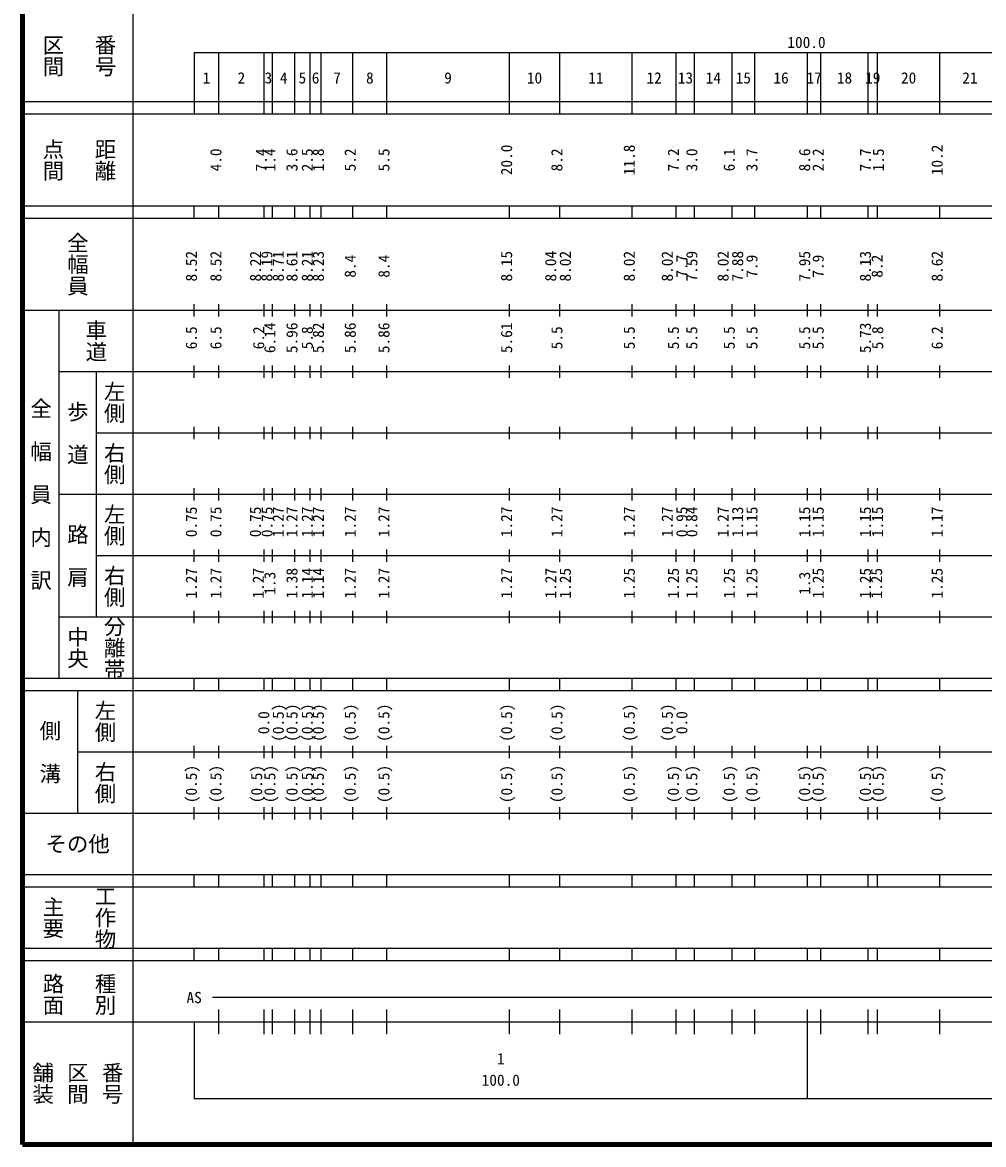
# Model space of a CAD drawing. Units: millimetres on the paper, enlarged 1000 times. Extents: x 40000 to 680000, y 20000 to 380000.
# Drawn here: x 40000 to 196719, y 20000 to 202909 of the extents above; entities that cross this region are included whole.
import ezdxf
from ezdxf.enums import TextEntityAlignment as Align

# ---------------------------------------------------------------- set-up
doc = ezdxf.new("R2010")
doc.units = ezdxf.units.MM
doc.header["$LTSCALE"] = 1000
doc.layers.add('M-TTL', color=2, linetype='Continuous', lineweight=140)
doc.layers.add('M-TTL-BAND', color=7, linetype='Continuous', lineweight=25)
doc.styles.add('@ＭＳ ゴシック', font='')
doc.styles.add('ＭＳ ゴシック', font='')
doc.styles.get('@ＭＳ ゴシック').set_extended_font_data('@MS Gothic')
doc.styles.get('ＭＳ ゴシック').set_extended_font_data('MS Gothic')

msp = doc.modelspace()

# ---------------------------------------------------------------- linework, layer by layer
at = {"layer": 'M-TTL'}
for p, q in [((40000, 380000), (40000, 20000)), ((40000, 20000), (680000, 20000))]:
    msp.add_line(p, q, dxfattribs=at)
at = {"layer": 'M-TTL-BAND'}
for p, q in [((58000, 370000), (58000, 20000)), ((68000, 198000), (579000, 198000)), ((68000, 198000), (68000, 188000)), ((72000, 188000), (72000, 198000)), ((79400, 188000), (79400, 198000)), ((80800, 188000), (80800, 198000)), ((84400, 188000), (84400, 198000)), ((86900, 188000), (86900, 198000)), ((88700, 188000), (88700, 198000)), ((93900, 188000), (93900, 198000)), ((99400, 188000), (99400, 198000)), ((119400, 188000), (119400, 198000)), ((127600, 188000), (127600, 198000)), ((139400, 188000), (139400, 198000)), ((146600, 188000), (146600, 198000)), ((149600, 188000), (149600, 198000)), ((155700, 188000), (155700, 198000)), ((159400, 188000), (159400, 198000)), ((168000, 188000), (168000, 198000)), ((170200, 188000), (170200, 198000)), ((177900, 188000), (177900, 198000)), ((179400, 188000), (179400, 198000)), ((189600, 188000), (189600, 198000)), ((40000, 190000), (579000, 190000)), ((40000, 188000), (579000, 188000)), ((40000, 173000), (579000, 173000)), ((68000, 171000), (68000, 173000)), ((72000, 171000), (72000, 173000)), ((79400, 171000), (79400, 173000)), ((80800, 171000), (80800, 173000)), ((84400, 171000), (84400, 173000)), ((86900, 171000), (86900, 173000)), ((88700, 171000), (88700, 173000)), ((93900, 171000), (93900, 173000)), ((99400, 171000), (99400, 173000)), ((119400, 171000), (119400, 173000)), ((127600, 171000), (127600, 173000)), ((139400, 171000), (139400, 173000)), ((146600, 171000), (146600, 173000)), ((149600, 171000), (149600, 173000)), ((155700, 171000), (155700, 173000)), ((159400, 171000), (159400, 173000)), ((168000, 171000), (168000, 173000)), ((170200, 171000), (170200, 173000)), ((177900, 171000), (177900, 173000)), ((179400, 171000), (179400, 173000)), ((189600, 171000), (189600, 173000)), ((40000, 171000), (579000, 171000)), ((40000, 156000), (579000, 156000)), ((46000, 96000), (46000, 156000)), ((68000, 155000), (68000, 157000)), ((72000, 155000), (72000, 157000)), ((79400, 155000), (79400, 157000)), ((80800, 155000), (80800, 157000)), ((84400, 155000), (84400, 157000)), ((86900, 155000), (86900, 157000)), ((88700, 155000), (88700, 157000)), ((93900, 155000), (93900, 157000)), ((99400, 155000), (99400, 157000)), ((119400, 155000), (119400, 157000)), ((127600, 155000), (127600, 157000)), ((139400, 155000), (139400, 157000)), ((146600, 155000), (146600, 157000)), ((149600, 155000), (149600, 157000)), ((155700, 155000), (155700, 157000)), ((159400, 155000), (159400, 157000)), ((168000, 155000), (168000, 157000)), ((170200, 155000), (170200, 157000)), ((177900, 155000), (177900, 157000)), ((179400, 155000), (179400, 157000)), ((189600, 155000), (189600, 157000)), ((68000, 145000), (68000, 147000)), ((72000, 145000), (72000, 147000)), ((79400, 145000), (79400, 147000)), ((80800, 145000), (80800, 147000)), ((84400, 145000), (84400, 147000)), ((86900, 145000), (86900, 147000)), ((88700, 145000), (88700, 147000)), ((93900, 145000), (93900, 147000)), ((99400, 145000), (99400, 147000)), ((119400, 145000), (119400, 147000)), ((127600, 145000), (127600, 147000)), ((139400, 145000), (139400, 147000)), ((146600, 145000), (146600, 147000)), ((149600, 145000), (149600, 147000)), ((155700, 145000), (155700, 147000)), ((159400, 145000), (159400, 147000)), ((168000, 145000), (168000, 147000)), ((170200, 145000), (170200, 147000)), ((177900, 145000), (177900, 147000)), ((179400, 145000), (179400, 147000)), ((189600, 145000), (189600, 147000)), ((46000, 146000), (579000, 146000)), ((52000, 146000), (52000, 106000)), ((52000, 136000), (579000, 136000)), ((68000, 135000), (68000, 137000)), ((72000, 135000), (72000, 137000)), ((79400, 135000), (79400, 137000)), ((80800, 135000), (80800, 137000)), ((84400, 135000), (84400, 137000)), ((86900, 135000), (86900, 137000)), ((88700, 135000), (88700, 137000)), ((93900, 135000), (93900, 137000)), ((99400, 135000), (99400, 137000)), ((119400, 135000), (119400, 137000)), ((127600, 135000), (127600, 137000)), ((139400, 135000), (139400, 137000)), ((146600, 135000), (146600, 137000)), ((149600, 135000), (149600, 137000)), ((155700, 135000), (155700, 137000)), ((159400, 135000), (159400, 137000)), ((168000, 135000), (168000, 137000)), ((170200, 135000), (170200, 137000)), ((177900, 135000), (177900, 137000)), ((179400, 135000), (179400, 137000)), ((189600, 135000), (189600, 137000)), ((68000, 125000), (68000, 127000)), ((72000, 125000), (72000, 127000)), ((79400, 125000), (79400, 127000)), ((80800, 125000), (80800, 127000)), ((84400, 125000), (84400, 127000)), ((86900, 125000), (86900, 127000)), ((88700, 125000), (88700, 127000)), ((93900, 125000), (93900, 127000)), ((99400, 125000), (99400, 127000)), ((119400, 125000), (119400, 127000)), ((127600, 125000), (127600, 127000)), ((139400, 125000), (139400, 127000)), ((146600, 125000), (146600, 127000)), ((149600, 125000), (149600, 127000)), ((155700, 125000), (155700, 127000)), ((159400, 125000), (159400, 127000)), ((168000, 125000), (168000, 127000)), ((170200, 125000), (170200, 127000)), ((177900, 125000), (177900, 127000)), ((179400, 125000), (179400, 127000)), ((189600, 125000), (189600, 127000)), ((46000, 126000), (579000, 126000)), ((52000, 116000), (579000, 116000)), ((68000, 115000), (68000, 117000)), ((72000, 115000), (72000, 117000)), ((79400, 115000), (79400, 117000)), ((80800, 115000), (80800, 117000)), ((84400, 115000), (84400, 117000)), ((86900, 115000), (86900, 117000)), ((88700, 115000), (88700, 117000)), ((93900, 115000), (93900, 117000)), ((99400, 115000), (99400, 117000)), ((119400, 115000), (119400, 117000)), ((127600, 115000), (127600, 117000)), ((139400, 115000), (139400, 117000)), ((146600, 115000), (146600, 117000)), ((149600, 115000), (149600, 117000)), ((155700, 115000), (155700, 117000)), ((159400, 115000), (159400, 117000)), ((168000, 115000), (168000, 117000)), ((170200, 115000), (170200, 117000)), ((177900, 115000), (177900, 117000)), ((179400, 115000), (179400, 117000)), ((189600, 115000), (189600, 117000)), ((68000, 105000), (68000, 107000)), ((72000, 105000), (72000, 107000)), ((79400, 105000), (79400, 107000)), ((80800, 105000), (80800, 107000)), ((84400, 105000), (84400, 107000)), ((86900, 105000), (86900, 107000)), ((88700, 105000), (88700, 107000)), ((93900, 105000), (93900, 107000)), ((99400, 105000), (99400, 107000)), ((119400, 105000), (119400, 107000)), ((127600, 105000), (127600, 107000)), ((139400, 105000), (139400, 107000)), ((146600, 105000), (146600, 107000)), ((149600, 105000), (149600, 107000)), ((155700, 105000), (155700, 107000)), ((159400, 105000), (159400, 107000)), ((168000, 105000), (168000, 107000)), ((170200, 105000), (170200, 107000)), ((177900, 105000), (177900, 107000)), ((179400, 105000), (179400, 107000)), ((189600, 105000), (189600, 107000)), ((46000, 106000), (579000, 106000)), ((40000, 96000), (579000, 96000)), ((68000, 94000), (68000, 96000)), ((72000, 94000), (72000, 96000)), ((79400, 94000), (79400, 96000)), ((80800, 94000), (80800, 96000)), ((84400, 94000), (84400, 96000)), ((86900, 94000), (86900, 96000)), ((88700, 94000), (88700, 96000)), ((93900, 94000), (93900, 96000)), ((99400, 94000), (99400, 96000)), ((119400, 94000), (119400, 96000)), ((127600, 94000), (127600, 96000)), ((139400, 94000), (139400, 96000)), ((146600, 94000), (146600, 96000)), ((149600, 94000), (149600, 96000)), ((155700, 94000), (155700, 96000)), ((159400, 94000), (159400, 96000)), ((168000, 94000), (168000, 96000)), ((170200, 94000), (170200, 96000)), ((177900, 94000), (177900, 96000)), ((179400, 94000), (179400, 96000)), ((189600, 94000), (189600, 96000)), ((40000, 94000), (579000, 94000)), ((49000, 94000), (49000, 74000)), ((68000, 83000), (68000, 85000)), ((72000, 83000), (72000, 85000)), ((79400, 83000), (79400, 85000)), ((80800, 83000), (80800, 85000)), ((84400, 83000), (84400, 85000)), ((86900, 83000), (86900, 85000)), ((88700, 83000), (88700, 85000)), ((93900, 83000), (93900, 85000)), ((99400, 83000), (99400, 85000)), ((119400, 83000), (119400, 85000)), ((127600, 83000), (127600, 85000)), ((139400, 83000), (139400, 85000)), ((146600, 83000), (146600, 85000)), ((149600, 83000), (149600, 85000)), ((155700, 83000), (155700, 85000)), ((159400, 83000), (159400, 85000)), ((168000, 83000), (168000, 85000)), ((170200, 83000), (170200, 85000)), ((177900, 83000), (177900, 85000)), ((179400, 83000), (179400, 85000)), ((189600, 83000), (189600, 85000)), ((49000, 84000), (579000, 84000)), ((68000, 73000), (68000, 75000)), ((72000, 73000), (72000, 75000)), ((79400, 73000), (79400, 75000)), ((80800, 73000), (80800, 75000)), ((84400, 73000), (84400, 75000)), ((86900, 73000), (86900, 75000)), ((88700, 73000), (88700, 75000)), ((93900, 73000), (93900, 75000)), ((99400, 73000), (99400, 75000)), ((119400, 73000), (119400, 75000)), ((127600, 73000), (127600, 75000)), ((139400, 73000), (139400, 75000)), ((146600, 73000), (146600, 75000)), ((149600, 73000), (149600, 75000)), ((155700, 73000), (155700, 75000)), ((159400, 73000), (159400, 75000)), ((168000, 73000), (168000, 75000)), ((170200, 73000), (170200, 75000)), ((177900, 73000), (177900, 75000)), ((179400, 73000), (179400, 75000)), ((189600, 73000), (189600, 75000)), ((40000, 74000), (579000, 74000)), ((40000, 64000), (579000, 64000)), ((68000, 62000), (68000, 64000)), ((72000, 62000), (72000, 64000)), ((79400, 62000), (79400, 64000)), ((80800, 62000), (80800, 64000)), ((84400, 62000), (84400, 64000)), ((86900, 62000), (86900, 64000)), ((88700, 62000), (88700, 64000)), ((93900, 62000), (93900, 64000)), ((99400, 62000), (99400, 64000)), ((119400, 62000), (119400, 64000)), ((127600, 62000), (127600, 64000)), ((139400, 62000), (139400, 64000)), ((146600, 62000), (146600, 64000)), ((149600, 62000), (149600, 64000)), ((155700, 62000), (155700, 64000)), ((159400, 62000), (159400, 64000)), ((168000, 62000), (168000, 64000)), ((170200, 62000), (170200, 64000)), ((177900, 62000), (177900, 64000)), ((179400, 62000), (179400, 64000)), ((189600, 62000), (189600, 64000)), ((40000, 62000), (579000, 62000)), ((40000, 52000), (579000, 52000)), ((68000, 50000), (68000, 52000)), ((72000, 50000), (72000, 52000)), ((79400, 50000), (79400, 52000)), ((80800, 50000), (80800, 52000)), ((84400, 50000), (84400, 52000)), ((86900, 50000), (86900, 52000)), ((88700, 50000), (88700, 52000)), ((93900, 50000), (93900, 52000)), ((99400, 50000), (99400, 52000)), ((119400, 50000), (119400, 52000)), ((127600, 50000), (127600, 52000)), ((139400, 50000), (139400, 52000)), ((146600, 50000), (146600, 52000)), ((149600, 50000), (149600, 52000)), ((155700, 50000), (155700, 52000)), ((159400, 50000), (159400, 52000)), ((168000, 50000), (168000, 52000)), ((170200, 50000), (170200, 52000)), ((177900, 50000), (177900, 52000)), ((179400, 50000), (179400, 52000)), ((189600, 50000), (189600, 52000)), ((40000, 50000), (579000, 50000)), ((71000, 44000), (565000, 44000)), ((72000, 38000), (72000, 42000)), ((79400, 38000), (79400, 42000)), ((80800, 38000), (80800, 42000)), ((84400, 38000), (84400, 42000)), ((86900, 38000), (86900, 42000)), ((88700, 38000), (88700, 42000)), ((93900, 38000), (93900, 42000)), ((99400, 38000), (99400, 42000)), ((119400, 38000), (119400, 42000)), ((127600, 38000), (127600, 42000)), ((139400, 38000), (139400, 42000)), ((146600, 38000), (146600, 42000)), ((149600, 38000), (149600, 42000)), ((155700, 38000), (155700, 42000)), ((159400, 38000), (159400, 42000)), ((168000, 27500), (168000, 42000)), ((170200, 38000), (170200, 42000)), ((177900, 38000), (177900, 42000)), ((179400, 38000), (179400, 42000)), ((189600, 38000), (189600, 42000)), ((40000, 40000), (579000, 40000)), ((68000, 40000), (68000, 27500)), ((68000, 27500), (579000, 27500))]:
    msp.add_line(p, q, dxfattribs=at)

# ---------------------------------------------------------------- texts
at = {"layer": 'M-TTL-BAND', "style": '@ＭＳ ゴシック'}
for s, p in [('区間', (45000, 197500)), ('番号', (53500, 197500)), ('点間', (45000, 180500)), ('距離', (53500, 180500)), ('全幅員', (49000, 163500)), ('車道', (52000, 151000)), ('左側', (55000, 141000)), ('全\u3000幅\u3000員\u3000内\u3000訳', (43000, 126000)), ('歩\u3000道', (49000, 136000)), ('右側', (55000, 131000)), ('左側', (55000, 121000)), ('路\u3000肩', (49000, 116000)), ('右側', (55000, 111000)), ('中央', (49000, 101000)), ('分離帯', (55000, 101000)), ('左側', (53500, 89000)), ('側\u3000溝', (44500, 84000)), ('右側', (53500, 79000)), ('工作物', (53500, 57000)), ('主要', (45000, 57000)), ('路面', (45000, 44500)), ('種別', (53500, 44500)), ('舗装', (43333, 30000)), ('区間', (49000, 30000)), ('番号', (54667, 30000))]:
    msp.add_text(s, height=2566, rotation=270, dxfattribs=at).set_placement(p, align=Align.MIDDLE_CENTER)
at = {"layer": 'M-TTL-BAND', "style": 'ＭＳ ゴシック'}
for s, p in [('100.0', (167844, 198195)), ('1', (70000, 192405)), ('2', (75700, 192405)), ('3', (80100, 192405)), ('4', (82600, 192405)), ('5', (85650, 192405)), ('6', (87800, 192405)), ('7', (91300, 192405)), ('8', (96650, 192405)), ('9', (109400, 192405)), ('10', (123500, 192405)), ('11', (133500, 192405)), ('12', (143000, 192405)), ('13', (148100, 192405)), ('14', (152650, 192405)), ('15', (157550, 192405)), ('16', (163700, 192405)), ('17', (169100, 192405)), ('18', (174050, 192405)), ('19', (178650, 192405)), ('20', (184500, 192405)), ('21', (194500, 192405)), ('AS', (68000, 42500)), ('1', (118000, 32523)), ('100.0', (118000, 29033))]:
    msp.add_text(s, height=1833, dxfattribs=at).set_placement(p, align=Align.BOTTOM_CENTER)
for s, p in [('4.0', (73000, 180500)), ('7.4', (80400, 180500)), ('1.4', (81800, 180500)), ('3.6', (85400, 180500)), ('2.5', (87900, 180500)), ('1.8', (89700, 180500)), ('5.2', (94900, 180500)), ('5.5', (100400, 180500)), ('20.0', (120400, 180500)), ('8.2', (128600, 180500)), ('11.8', (140400, 180500)), ('7.2', (147600, 180500)), ('3.0', (150600, 180500)), ('6.1', (156700, 180500)), ('3.7', (160400, 180500)), ('8.6', (169000, 180500)), ('2.2', (171200, 180500)), ('7.7', (178900, 180500)), ('1.5', (181029, 180500)), ('10.2', (190600, 180500)), ('8.52', (69000, 163174)), ('8.52', (73000, 163174)), ('8.22', (79464, 163174)), ('8.19', (81307, 163174)), ('8.71', (83170, 163174)), ('8.61', (85400, 163174)), ('8.21', (87900, 163174)), ('8.23', (89700, 163174)), ('8.4', (94900, 163174)), ('8.4', (100400, 163174)), ('8.15', (120400, 163174)), ('8.04', (127600, 163174)), ('8.02', (129970, 163174)), ('8.02', (140400, 163174)), ('8.02', (146600, 163174)), ('7.7', (148970, 163174)), ('7.59', (150600, 163174)), ('8.02', (155700, 163174)), ('7.88', (158070, 163174)), ('7.9', (160400, 163174)), ('7.95', (169000, 163174)), ('7.9', (171200, 163174)), ('8.13', (178900, 163174)), ('8.2', (180813, 163174)), ('8.62', (190600, 163174)), ('6.14', (81800, 151500)), ('5.96', (85400, 151500)), ('5.82', (89700, 151500)), ('5.86', (94900, 151500)), ('5.86', (100400, 151500)), ('5.61', (120400, 151500)), ('5.73', (178900, 151500)), ('6.5', (69000, 151500)), ('6.5', (73000, 151500)), ('6.2', (79973, 151500)), ('5.8', (87900, 151500)), ('5.5', (128600, 151500)), ('5.5', (140400, 151500)), ('5.5', (147600, 151500)), ('5.5', (150600, 151500)), ('5.5', (156700, 151500)), ('5.5', (160400, 151500)), ('5.5', (169000, 151500)), ('5.5', (171200, 151500)), ('5.8', (180898, 151500)), ('6.2', (190600, 151500)), ('0.75', (69000, 121500)), ('0.75', (73000, 121500)), ('0.75', (79437, 121500)), ('0.75', (81342, 121500)), ('1.27', (83170, 121500)), ('1.27', (85400, 121500)), ('1.27', (87900, 121500)), ('1.27', (89700, 121500)), ('1.27', (94900, 121500)), ('1.27', (100400, 121500)), ('1.27', (120400, 121500)), ('1.27', (128600, 121500)), ('1.27', (140400, 121500)), ('1.27', (146600, 121500)), ('0.95', (148970, 121500)), ('0.84', (150600, 121500)), ('1.27', (155700, 121500)), ('1.13', (158070, 121500)), ('1.15', (160400, 121500)), ('1.15', (169000, 121500)), ('1.15', (171200, 121500)), ('1.15', (178900, 121500)), ('1.15', (180883, 121500)), ('1.17', (190600, 121500)), ('1.27', (69000, 111500)), ('1.27', (73000, 111500)), ('1.27', (79911, 111500)), ('1.38', (85400, 111500)), ('1.14', (87900, 111500)), ('1.14', (89700, 111500)), ('1.27', (94900, 111500)), ('1.27', (100400, 111500)), ('1.27', (120400, 111500)), ('1.27', (127600, 111500)), ('1.25', (129970, 111500)), ('1.25', (140400, 111500)), ('1.25', (147600, 111500)), ('1.25', (150600, 111500)), ('1.25', (156700, 111500)), ('1.25', (160400, 111500)), ('1.25', (171200, 111500)), ('1.25', (178900, 111500)), ('1.25', (180730, 111500)), ('1.25', (190600, 111500)), ('1.3', (81800, 111500)), ('1.3', (169000, 111500)), ('(0.5)', (83170, 88764)), ('(0.5)', (85400, 88764)), ('(0.5)', (87900, 88764)), ('(0.5)', (89700, 88764)), ('(0.5)', (94900, 88764)), ('(0.5)', (100400, 88764)), ('(0.5)', (120400, 88764)), ('(0.5)', (128600, 88764)), ('(0.5)', (140400, 88764)), ('(0.5)', (146600, 88764)), ('0.0', (80800, 88764)), ('0.0', (148970, 88764)), ('(0.5)', (69000, 78764)), ('(0.5)', (73000, 78764)), ('(0.5)', (79640, 78764)), ('(0.5)', (81800, 78764)), ('(0.5)', (85400, 78764)), ('(0.5)', (87900, 78764)), ('(0.5)', (89700, 78764)), ('(0.5)', (94900, 78764)), ('(0.5)', (100400, 78764)), ('(0.5)', (120400, 78764)), ('(0.5)', (128600, 78764)), ('(0.5)', (140400, 78764)), ('(0.5)', (147600, 78764)), ('(0.5)', (150600, 78764)), ('(0.5)', (156700, 78764)), ('(0.5)', (160400, 78764)), ('(0.5)', (169000, 78764)), ('(0.5)', (171200, 78764)), ('(0.5)', (178900, 78764)), ('(0.5)', (180992, 78764)), ('(0.5)', (190600, 78764))]:
    msp.add_text(s, height=1833, rotation=90, dxfattribs=at).set_placement(p, align=Align.BOTTOM_CENTER)
msp.add_text('その他', height=2566, dxfattribs=at).set_placement((49000, 69000), align=Align.MIDDLE_CENTER)

doc.saveas('drawing.dxf')
